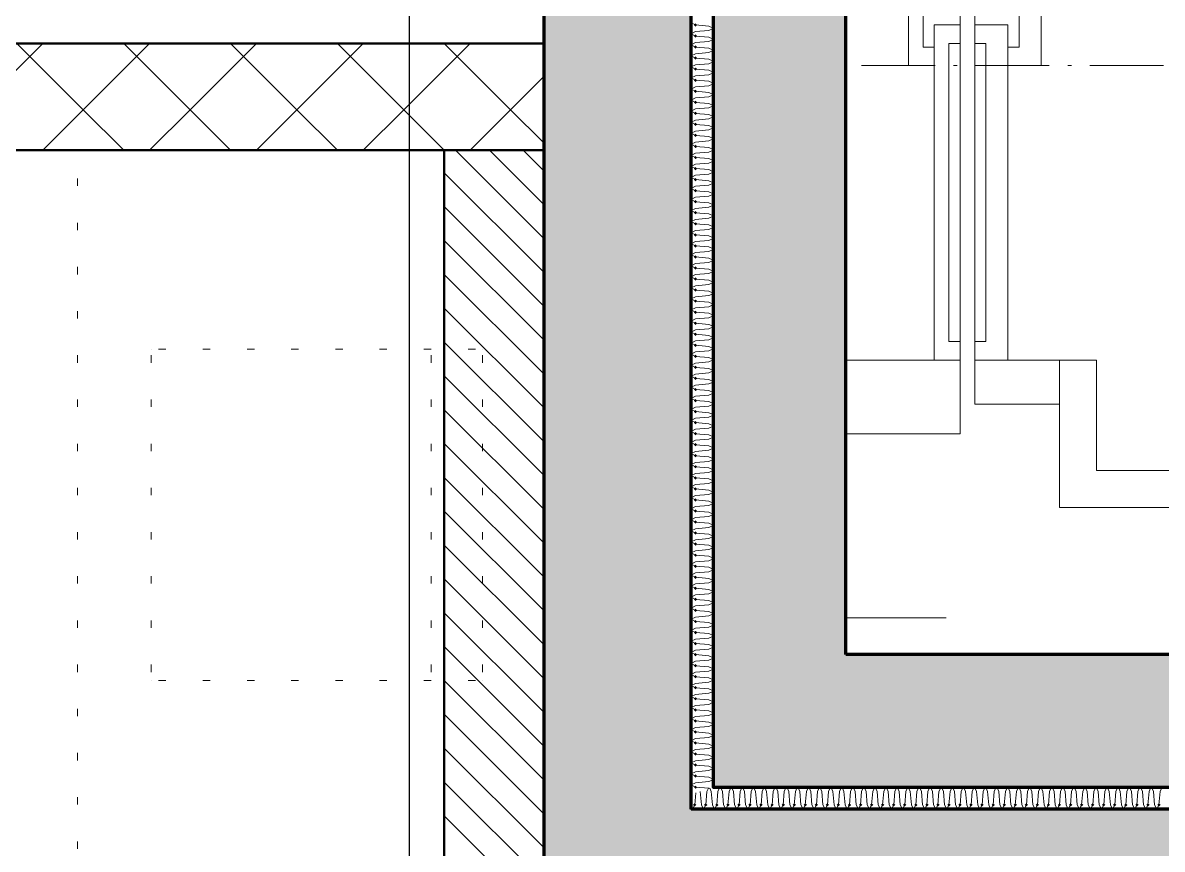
# Model space of a CAD drawing. Header units: millimetres. Extents: x 0 to 594, y 0 to 420.
# Drawn here: x 89.8 to 105.65, y 191.78 to 203.29 of the extents above; entities that cross this region are included whole.
import ezdxf

# ---------------------------------------------------------------- set-up
doc = ezdxf.new("R2010")
doc.units = ezdxf.units.MM
doc.header["$LTSCALE"] = 8
for name, color, linetype in [('PDF_Nabytek', 7, 'Continuous'), ('PDF_Pricky sadrokarton', 7, 'Continuous'), ('PDF_Pricky zdene', 7, 'Continuous'), ('PDF_Steny obvodove nosne', 7, 'Continuous'), ('PDF_Steny sendvic', 7, 'Continuous'), ('PDF_Steny vnitrni', 7, 'Continuous'), ('PDF_Vytah', 7, 'Continuous'), ('RED_2.5mm^2', 1, 'Continuous')]:
    doc.layers.add(name, color=color, linetype=linetype)

msp = doc.modelspace()

# ---------------------------------------------------------------- linework, layer by layer
at = {"layer": 'PDF_Nabytek', "lineweight": 13}
for points in [[(90.555, 201.118), (90.555, 201.015)], [(90.555, 200.503), (90.555, 200.4)], [(90.555, 199.888), (90.555, 199.785)], [(90.555, 199.273), (90.555, 199.17)], [(90.555, 198.658), (90.555, 198.555)], [(91.58, 198.745), (91.58, 198.745)], [(91.58, 198.745), (91.58, 198.745)], [(91.58, 198.658), (91.58, 198.555)], [(91.787, 198.745), (91.685, 198.745)], [(92.402, 198.745), (92.3, 198.745)], [(93.017, 198.745), (92.915, 198.745)], [(93.632, 198.745), (93.53, 198.745)], [(94.247, 198.745), (94.145, 198.745)], [(94.862, 198.745), (94.76, 198.745)], [(95.477, 198.745), (95.375, 198.745)], [(95.475, 198.745), (95.475, 198.745)], [(95.475, 198.658), (95.475, 198.555)], [(96.092, 198.745), (95.99, 198.745)], [(96.192, 198.745), (96.192, 198.745)], [(96.192, 198.745), (96.192, 198.745)], [(96.192, 198.658), (96.192, 198.555)], [(90.555, 198.043), (90.555, 197.94)], [(91.58, 198.043), (91.58, 197.94)], [(95.475, 198.043), (95.475, 197.94)], [(96.192, 198.043), (96.192, 197.94)], [(90.555, 197.428), (90.555, 197.325)], [(91.58, 197.428), (91.58, 197.325)], [(95.475, 197.428), (95.475, 197.325)], [(96.192, 197.428), (96.192, 197.325)], [(90.555, 196.813), (90.555, 196.71)], [(91.58, 196.813), (91.58, 196.71)], [(95.475, 196.813), (95.475, 196.71)], [(96.192, 196.813), (96.192, 196.71)], [(90.555, 196.198), (90.555, 196.095)], [(91.58, 196.198), (91.58, 196.095)], [(95.475, 196.198), (95.475, 196.095)], [(96.192, 196.198), (96.192, 196.095)], [(90.555, 195.583), (90.555, 195.48)], [(91.58, 195.583), (91.58, 195.48)], [(95.475, 195.583), (95.475, 195.48)], [(96.192, 195.583), (96.192, 195.48)], [(90.555, 194.968), (90.555, 194.865)], [(91.58, 194.968), (91.58, 194.865)], [(95.475, 194.968), (95.475, 194.865)], [(96.192, 194.968), (96.192, 194.865)], [(90.555, 194.353), (90.555, 194.25)], [(91.58, 194.353), (91.58, 194.25)], [(95.475, 194.353), (95.475, 194.25)], [(96.192, 194.353), (96.192, 194.25)], [(91.58, 194.133), (91.58, 194.133)], [(91.58, 194.133), (91.58, 194.133)], [(91.787, 194.133), (91.685, 194.133)], [(92.402, 194.133), (92.3, 194.133)], [(93.017, 194.133), (92.915, 194.133)], [(93.632, 194.133), (93.53, 194.133)], [(94.247, 194.133), (94.145, 194.133)], [(94.862, 194.133), (94.76, 194.133)], [(95.477, 194.133), (95.375, 194.133)], [(95.475, 194.133), (95.475, 194.133)], [(96.092, 194.133), (95.99, 194.133)], [(96.192, 194.133), (96.192, 194.133)], [(96.192, 194.133), (96.192, 194.133)], [(90.555, 193.738), (90.555, 193.635)], [(90.555, 193.123), (90.555, 193.02)], [(90.555, 192.508), (90.555, 192.405)], [(90.555, 191.893), (90.555, 191.79)]]:
    msp.add_lwpolyline(points, dxfattribs=at)
at = {"layer": 'PDF_Pricky sadrokarton', "lineweight": 50}
msp.add_lwpolyline([(97.196, 176.913), (97.196, 180.962), (97.042, 180.962), (97.042, 201.513), (95.659, 201.513), (95.659, 180.962), (95.659, 176.913)], close=True, dxfattribs=at)
at = {"layer": 'PDF_Pricky sadrokarton', "lineweight": 9}
for points in [[(97.042, 200.286), (95.815, 201.513)], [(97.042, 200.757), (96.286, 201.513)], [(97.042, 201.228), (96.757, 201.513)], [(97.042, 199.815), (95.659, 201.199)], [(97.042, 199.344), (95.659, 200.727)], [(97.042, 198.873), (95.659, 200.256)], [(97.042, 198.402), (95.659, 199.785)], [(97.042, 197.93), (95.659, 199.314)], [(97.042, 197.459), (95.659, 198.843)], [(97.042, 196.988), (95.659, 198.372)], [(97.042, 196.517), (95.659, 197.901)], [(97.042, 196.046), (95.659, 197.43)], [(97.042, 195.575), (95.659, 196.959)], [(97.042, 195.104), (95.659, 196.488)], [(97.042, 194.633), (95.659, 196.016)], [(97.042, 194.162), (95.659, 195.545)], [(97.042, 193.69), (95.659, 195.074)], [(97.042, 193.219), (95.659, 194.603)], [(97.042, 194.633), (97.042, 194.633)], [(97.042, 192.748), (95.659, 194.132)], [(97.042, 192.277), (95.659, 193.661)], [(97.042, 191.806), (95.659, 193.19)], [(97.042, 191.335), (95.659, 192.719)], [(97.042, 190.864), (95.659, 192.248)]]:
    msp.add_lwpolyline(points, dxfattribs=at)
at = {"layer": 'PDF_Pricky zdene', "lineweight": 50}
msp.add_lwpolyline([(79.208, 201.513), (97.042, 201.513), (97.042, 202.999), (96.991, 202.999), (79.208, 202.999)], dxfattribs=at)
at = {"layer": 'PDF_Pricky zdene', "lineweight": 9}
for points in [[(90.073, 202.999), (89.15, 202.077), (88.586, 201.513)], [(91.2, 201.513), (90.636, 202.077), (89.714, 202.999)], [(91.559, 202.999), (90.636, 202.077), (90.073, 201.513)], [(92.686, 201.513), (92.123, 202.077), (91.2, 202.999)], [(93.045, 202.999), (92.123, 202.077), (91.559, 201.513)], [(94.173, 201.513), (93.609, 202.077), (92.686, 202.999)], [(94.531, 202.999), (93.609, 202.077), (93.045, 201.513)], [(95.659, 201.513), (95.095, 202.077), (94.173, 202.999)], [(96.018, 202.999), (95.095, 202.077), (94.531, 201.513)], [(97.042, 201.616), (96.581, 202.077), (95.659, 202.999)], [(97.042, 202.538), (96.581, 202.077), (96.018, 201.513)]]:
    msp.add_lwpolyline(points, dxfattribs=at)
at = {"layer": 'PDF_Steny obvodove nosne', "lineweight": 70}
for points in [[(97.042, 213.557), (97.042, 202.999), (97.042, 201.513), (97.042, 192.34)], [(99.092, 192.34), (99.092, 192.545), (99.092, 213.352), (99.092, 213.557)], [(97.042, 192.34), (97.042, 190.29), (98.836, 190.29), (105.601, 190.29), (108.061, 190.29), (121.642, 190.29), (121.642, 183.576), (121.642, 180.962), (121.642, 152.109), (121.642, 149.7), (123.692, 149.7)], [(123.692, 151.955), (123.692, 192.34), (121.642, 192.34), (99.092, 192.34)]]:
    msp.add_lwpolyline(points, dxfattribs=at)
at = {"layer": 'PDF_Steny obvodove nosne', "color": 9, "lineweight": 9, "true_color": 0xc0c0c0, "transparency": 33554559}
for points in [[(97.042, 213.557), (97.042, 192.34), (99.092, 213.557), (99.092, 192.34)], [(97.042, 190.29), (121.642, 190.29), (97.042, 192.34), (121.642, 192.34)]]:
    msp.add_solid(points, dxfattribs=at)
at = {"layer": 'PDF_Steny sendvic', "lineweight": 35}
for points in [[(99.092, 192.545), (99.092, 192.34), (121.642, 192.34), (123.692, 192.34), (123.744, 192.34), (123.744, 192.647), (123.692, 192.647), (101.245, 192.647), (99.4, 192.647), (99.4, 213.249), (101.245, 213.249), (123.692, 213.249), (123.744, 213.249), (123.744, 213.557), (123.692, 213.557), (99.092, 213.557), (99.092, 213.352)], [(99.092, 213.352), (99.092, 192.545)]]:
    msp.add_lwpolyline(points, dxfattribs=at)
at = {"layer": 'PDF_Steny sendvic', "lineweight": 9}
for points in [[(99.092, 203.286), (99.154, 203.256)], [(99.338, 203.24), (99.154, 203.256)], [(99.338, 203.24), (99.338, 203.24)], [(99.4, 203.213), (99.338, 203.24)], [(99.338, 203.179), (99.4, 203.206)], [(99.154, 203.163), (99.092, 203.133)], [(99.092, 203.133), (99.154, 203.102)], [(99.154, 203.163), (99.338, 203.179)], [(99.338, 203.087), (99.154, 203.102)], [(99.338, 203.087), (99.338, 203.087)], [(99.4, 203.059), (99.338, 203.087)], [(99.338, 203.025), (99.4, 203.053)], [(99.338, 203.025), (99.154, 203.01), (99.092, 202.979)], [(99.092, 202.979), (99.154, 202.948)], [(99.338, 202.933), (99.154, 202.948)], [(99.338, 202.933), (99.338, 202.933)], [(99.4, 202.905), (99.338, 202.933)], [(99.338, 202.871), (99.4, 202.899)], [(99.338, 202.871), (99.154, 202.856), (99.092, 202.825)], [(99.092, 202.825), (99.154, 202.794)], [(99.338, 202.779), (99.154, 202.794)], [(99.338, 202.779), (99.338, 202.779)], [(99.4, 202.752), (99.338, 202.779)], [(99.338, 202.717), (99.4, 202.745)], [(99.338, 202.717), (99.154, 202.702), (99.092, 202.671)], [(99.092, 202.671), (99.154, 202.641)], [(99.338, 202.626), (99.154, 202.641)], [(99.338, 202.626), (99.338, 202.626)], [(99.4, 202.598), (99.338, 202.626)], [(99.338, 202.564), (99.4, 202.591)], [(99.338, 202.564), (99.154, 202.548), (99.092, 202.518)], [(99.092, 202.518), (99.154, 202.487)], [(99.338, 202.472), (99.154, 202.487)], [(99.154, 202.395), (99.338, 202.41)], [(99.338, 202.472), (99.338, 202.472)], [(99.4, 202.444), (99.338, 202.472)], [(99.338, 202.41), (99.4, 202.438)], [(99.154, 202.395), (99.092, 202.364)], [(99.092, 202.364), (99.154, 202.333)], [(99.338, 202.256), (99.154, 202.241), (99.092, 202.21)], [(99.338, 202.318), (99.154, 202.333)], [(99.338, 202.318), (99.338, 202.318)], [(99.4, 202.29), (99.338, 202.318)], [(99.338, 202.256), (99.4, 202.284)], [(99.092, 202.21), (99.154, 202.179)], [(99.338, 202.102), (99.154, 202.087), (99.092, 202.056)], [(99.338, 202.164), (99.154, 202.179)], [(99.338, 202.164), (99.338, 202.164)], [(99.4, 202.137), (99.338, 202.164)], [(99.338, 202.102), (99.4, 202.13)], [(99.092, 202.056), (99.154, 202.026)], [(99.338, 201.949), (99.154, 201.933), (99.092, 201.903)], [(99.338, 202.011), (99.154, 202.026)], [(99.338, 202.011), (99.338, 202.011)], [(99.4, 201.983), (99.338, 202.011)], [(99.338, 201.949), (99.4, 201.976)], [(99.092, 201.903), (99.154, 201.872)], [(99.338, 201.795), (99.154, 201.78), (99.092, 201.749)], [(99.338, 201.857), (99.154, 201.872)], [(99.338, 201.857), (99.338, 201.857)], [(99.4, 201.829), (99.338, 201.857)], [(99.338, 201.795), (99.4, 201.823)], [(99.092, 201.749), (99.154, 201.718)], [(99.338, 201.641), (99.154, 201.626), (99.092, 201.595)], [(99.338, 201.703), (99.154, 201.718)], [(99.338, 201.703), (99.338, 201.703)], [(99.4, 201.675), (99.338, 201.703)], [(99.338, 201.641), (99.4, 201.669)], [(99.092, 201.595), (99.154, 201.564)], [(99.338, 201.487), (99.154, 201.472), (99.092, 201.441)], [(99.338, 201.549), (99.154, 201.564)], [(99.338, 201.549), (99.338, 201.549)], [(99.4, 201.522), (99.338, 201.549)], [(99.338, 201.487), (99.4, 201.515)], [(99.092, 201.441), (99.154, 201.411)], [(99.338, 201.334), (99.154, 201.318), (99.092, 201.288)], [(99.338, 201.396), (99.154, 201.411)], [(99.338, 201.396), (99.338, 201.396)], [(99.4, 201.368), (99.338, 201.396)], [(99.338, 201.334), (99.4, 201.361)], [(99.092, 201.288), (99.154, 201.257)], [(99.338, 201.18), (99.154, 201.165), (99.092, 201.134)], [(99.338, 201.242), (99.154, 201.257)], [(99.338, 201.242), (99.338, 201.242)], [(99.4, 201.214), (99.338, 201.242)], [(99.338, 201.18), (99.4, 201.208)], [(99.092, 201.134), (99.154, 201.103)], [(99.338, 201.026), (99.154, 201.011), (99.092, 200.98)], [(99.092, 200.98), (99.154, 200.949)], [(99.338, 201.088), (99.154, 201.103)], [(99.338, 201.088), (99.338, 201.088)], [(99.4, 201.06), (99.338, 201.088)], [(99.338, 201.026), (99.4, 201.054)], [(99.338, 200.872), (99.154, 200.857), (99.092, 200.826)], [(99.092, 200.826), (99.154, 200.796)], [(99.338, 200.934), (99.154, 200.949)], [(99.338, 200.934), (99.338, 200.934)], [(99.4, 200.907), (99.338, 200.934)], [(99.338, 200.872), (99.4, 200.9)], [(99.338, 200.719), (99.154, 200.703), (99.092, 200.673)], [(99.092, 200.673), (99.154, 200.642)], [(99.338, 200.781), (99.154, 200.796)], [(99.338, 200.781), (99.338, 200.781)], [(99.4, 200.753), (99.338, 200.781)], [(99.338, 200.719), (99.4, 200.746)], [(99.338, 200.565), (99.154, 200.55), (99.092, 200.519)], [(99.092, 200.519), (99.154, 200.488)], [(99.338, 200.627), (99.154, 200.642)], [(99.338, 200.627), (99.338, 200.627)], [(99.4, 200.599), (99.338, 200.627)], [(99.338, 200.565), (99.4, 200.593)], [(99.338, 200.411), (99.154, 200.396), (99.092, 200.365)], [(99.092, 200.365), (99.154, 200.334)], [(99.338, 200.473), (99.154, 200.488)], [(99.338, 200.473), (99.338, 200.473)], [(99.4, 200.445), (99.338, 200.473)], [(99.338, 200.411), (99.4, 200.439)], [(99.154, 200.242), (99.092, 200.211)], [(99.092, 200.211), (99.154, 200.181)], [(99.338, 200.319), (99.154, 200.334)], [(99.154, 200.242), (99.338, 200.257)], [(99.338, 200.319), (99.338, 200.319)], [(99.4, 200.292), (99.338, 200.319)], [(99.338, 200.257), (99.4, 200.285)], [(99.154, 200.089), (99.092, 200.058)], [(99.092, 200.058), (99.154, 200.027)], [(99.338, 200.166), (99.154, 200.181)], [(99.154, 200.089), (99.338, 200.104)], [(99.338, 200.166), (99.338, 200.166)], [(99.4, 200.138), (99.338, 200.166)], [(99.338, 200.104), (99.4, 200.131)], [(99.154, 199.935), (99.092, 199.904)], [(99.092, 199.904), (99.154, 199.873)], [(99.338, 200.012), (99.154, 200.027)], [(99.154, 199.935), (99.338, 199.95)], [(99.338, 199.858), (99.154, 199.873)], [(99.338, 200.012), (99.338, 200.012)], [(99.4, 199.984), (99.338, 200.012)], [(99.338, 199.95), (99.4, 199.978)], [(99.154, 199.781), (99.092, 199.75)], [(99.092, 199.75), (99.154, 199.72)], [(99.154, 199.781), (99.338, 199.796)], [(99.338, 199.704), (99.154, 199.72)], [(99.338, 199.858), (99.338, 199.858)], [(99.4, 199.83), (99.338, 199.858)], [(99.338, 199.796), (99.4, 199.824)], [(99.154, 199.627), (99.092, 199.597)], [(99.092, 199.597), (99.154, 199.566)], [(99.154, 199.627), (99.338, 199.642), (99.4, 199.67)], [(99.338, 199.551), (99.154, 199.566)], [(99.338, 199.704), (99.338, 199.704)], [(99.4, 199.677), (99.338, 199.704)], [(99.154, 199.474), (99.092, 199.443)], [(99.092, 199.443), (99.154, 199.412)], [(99.154, 199.474), (99.338, 199.489)], [(99.338, 199.397), (99.154, 199.412)], [(99.338, 199.551), (99.338, 199.551)], [(99.4, 199.523), (99.338, 199.551)], [(99.338, 199.489), (99.4, 199.516)], [(99.338, 199.397), (99.338, 199.397)], [(99.4, 199.369), (99.338, 199.397)], [(99.154, 199.32), (99.092, 199.289)], [(99.092, 199.289), (99.154, 199.258)], [(99.154, 199.32), (99.338, 199.335)], [(99.338, 199.243), (99.154, 199.258)], [(99.338, 199.335), (99.4, 199.363)], [(99.338, 199.243), (99.338, 199.243)], [(99.4, 199.215), (99.338, 199.243)], [(99.154, 199.166), (99.092, 199.135)], [(99.092, 199.135), (99.154, 199.105)], [(99.154, 199.166), (99.338, 199.181)], [(99.338, 199.089), (99.154, 199.105)], [(99.338, 199.181), (99.4, 199.209)], [(99.338, 199.089), (99.338, 199.089)], [(99.4, 199.062), (99.338, 199.089)], [(99.154, 199.012), (99.092, 198.982)], [(99.092, 198.982), (99.154, 198.951)], [(99.154, 199.012), (99.338, 199.027)], [(99.338, 198.936), (99.154, 198.951)], [(99.338, 199.027), (99.4, 199.055)], [(99.338, 198.936), (99.338, 198.936)], [(99.4, 198.908), (99.338, 198.936)], [(99.154, 198.859), (99.092, 198.828)], [(99.092, 198.828), (99.154, 198.797)], [(99.154, 198.859), (99.338, 198.874)], [(99.338, 198.782), (99.154, 198.797)], [(99.338, 198.874), (99.4, 198.901)], [(99.338, 198.782), (99.338, 198.782)], [(99.4, 198.754), (99.338, 198.782)], [(99.154, 198.705), (99.092, 198.674)], [(99.092, 198.674), (99.154, 198.643)], [(99.154, 198.705), (99.338, 198.72)], [(99.338, 198.628), (99.154, 198.643)], [(99.338, 198.72), (99.4, 198.748)], [(99.338, 198.628), (99.338, 198.628)], [(99.4, 198.6), (99.338, 198.628)], [(99.154, 198.551), (99.092, 198.52)], [(99.092, 198.52), (99.154, 198.49)], [(99.154, 198.551), (99.338, 198.566)], [(99.338, 198.474), (99.154, 198.49)], [(99.338, 198.566), (99.4, 198.594)], [(99.338, 198.474), (99.338, 198.474)], [(99.4, 198.447), (99.338, 198.474)], [(99.154, 198.397), (99.092, 198.367)], [(99.092, 198.367), (99.154, 198.336)], [(99.154, 198.397), (99.338, 198.412)], [(99.338, 198.321), (99.154, 198.336)], [(99.338, 198.412), (99.4, 198.44)], [(99.338, 198.321), (99.338, 198.321)], [(99.4, 198.293), (99.338, 198.321)], [(99.338, 198.259), (99.4, 198.286)], [(99.154, 198.244), (99.092, 198.213)], [(99.092, 198.213), (99.154, 198.182)], [(99.154, 198.244), (99.338, 198.259)], [(99.338, 198.167), (99.154, 198.182)], [(99.338, 198.167), (99.338, 198.167)], [(99.4, 198.139), (99.338, 198.167)], [(99.338, 198.105), (99.4, 198.133)], [(99.154, 198.09), (99.092, 198.059)], [(99.092, 198.059), (99.154, 198.028)], [(99.154, 198.09), (99.338, 198.105)], [(99.338, 198.013), (99.154, 198.028)], [(99.154, 197.936), (99.338, 197.951), (99.4, 197.979)], [(99.338, 198.013), (99.338, 198.013)], [(99.4, 197.985), (99.338, 198.013)], [(99.154, 197.936), (99.092, 197.905)], [(99.092, 197.905), (99.154, 197.875)], [(99.338, 197.859), (99.154, 197.875)], [(99.338, 197.859), (99.338, 197.859)], [(99.4, 197.832), (99.338, 197.859)], [(99.338, 197.797), (99.4, 197.825)], [(99.154, 197.782), (99.092, 197.752)], [(99.092, 197.752), (99.154, 197.721)], [(99.154, 197.782), (99.338, 197.797)], [(99.338, 197.706), (99.154, 197.721)], [(99.338, 197.706), (99.338, 197.706)], [(99.4, 197.678), (99.338, 197.706)], [(99.338, 197.644), (99.4, 197.671)], [(99.154, 197.629), (99.092, 197.598)], [(99.092, 197.598), (99.154, 197.567)], [(99.154, 197.629), (99.338, 197.644)], [(99.338, 197.552), (99.154, 197.567)], [(99.338, 197.552), (99.338, 197.552)], [(99.4, 197.524), (99.338, 197.552)], [(99.338, 197.49), (99.4, 197.518)], [(99.154, 197.475), (99.092, 197.444)], [(99.092, 197.444), (99.154, 197.413)], [(99.154, 197.475), (99.338, 197.49)], [(99.338, 197.398), (99.154, 197.413)], [(99.154, 197.321), (99.338, 197.336), (99.4, 197.364)], [(99.338, 197.398), (99.338, 197.398)], [(99.4, 197.37), (99.338, 197.398)], [(99.154, 197.321), (99.092, 197.29)], [(99.092, 197.29), (99.154, 197.26)], [(99.338, 197.244), (99.154, 197.26)], [(99.154, 197.167), (99.338, 197.182)], [(99.338, 197.244), (99.338, 197.244)], [(99.4, 197.217), (99.338, 197.244)], [(99.338, 197.182), (99.4, 197.21)], [(99.154, 197.167), (99.092, 197.137)], [(99.092, 197.137), (99.154, 197.106)], [(99.338, 197.091), (99.154, 197.106)], [(99.154, 197.014), (99.338, 197.029)], [(99.338, 197.091), (99.338, 197.091)], [(99.4, 197.063), (99.338, 197.091)], [(99.338, 197.029), (99.4, 197.056)], [(99.154, 197.014), (99.092, 196.983)], [(99.092, 196.983), (99.154, 196.952)], [(99.154, 196.86), (99.092, 196.829)], [(99.338, 196.937), (99.154, 196.952)], [(99.154, 196.86), (99.338, 196.875)], [(99.338, 196.937), (99.338, 196.937)], [(99.4, 196.909), (99.338, 196.937)], [(99.338, 196.875), (99.4, 196.903)], [(99.092, 196.829), (99.154, 196.798)], [(99.154, 196.706), (99.092, 196.675)], [(99.338, 196.783), (99.154, 196.798)], [(99.154, 196.706), (99.338, 196.721)], [(99.338, 196.783), (99.338, 196.783)], [(99.4, 196.755), (99.338, 196.783)], [(99.338, 196.721), (99.4, 196.749)], [(99.092, 196.675), (99.154, 196.645)], [(99.154, 196.552), (99.092, 196.522)], [(99.338, 196.629), (99.154, 196.645)], [(99.154, 196.552), (99.338, 196.567)], [(99.338, 196.629), (99.338, 196.629)], [(99.4, 196.602), (99.338, 196.629)], [(99.338, 196.567), (99.4, 196.595)], [(99.092, 196.522), (99.154, 196.491)], [(99.154, 196.399), (99.092, 196.368)], [(99.338, 196.476), (99.154, 196.491)], [(99.154, 196.399), (99.338, 196.414)], [(99.338, 196.476), (99.338, 196.476)], [(99.338, 196.476), (99.338, 196.476)], [(99.4, 196.448), (99.338, 196.476)], [(99.338, 196.414), (99.4, 196.441)], [(99.092, 196.368), (99.154, 196.337)], [(99.154, 196.245), (99.092, 196.214)], [(99.338, 196.322), (99.154, 196.337)], [(99.154, 196.245), (99.338, 196.26)], [(99.338, 196.322), (99.338, 196.322)], [(99.4, 196.294), (99.338, 196.322)], [(99.338, 196.26), (99.4, 196.288)], [(99.092, 196.214), (99.154, 196.183)], [(99.154, 196.091), (99.092, 196.06)], [(99.338, 196.168), (99.154, 196.183)], [(99.154, 196.091), (99.338, 196.106)], [(99.338, 196.168), (99.338, 196.168)], [(99.4, 196.14), (99.338, 196.168)], [(99.338, 196.106), (99.4, 196.134)], [(99.092, 196.06), (99.154, 196.03)], [(99.154, 195.937), (99.092, 195.907)], [(99.338, 196.014), (99.154, 196.03)], [(99.154, 195.937), (99.338, 195.953)], [(99.338, 196.014), (99.338, 196.014)], [(99.4, 195.987), (99.338, 196.014)], [(99.338, 195.953), (99.4, 195.98)], [(99.092, 195.907), (99.154, 195.876)], [(99.154, 195.784), (99.092, 195.753)], [(99.092, 195.753), (99.154, 195.722)], [(99.338, 195.861), (99.154, 195.876)], [(99.154, 195.784), (99.338, 195.799)], [(99.338, 195.861), (99.338, 195.861)], [(99.4, 195.833), (99.338, 195.861)], [(99.338, 195.799), (99.4, 195.826)], [(99.154, 195.63), (99.092, 195.599)], [(99.092, 195.599), (99.154, 195.568)], [(99.338, 195.707), (99.154, 195.722)], [(99.154, 195.63), (99.338, 195.645)], [(99.338, 195.707), (99.338, 195.707)], [(99.4, 195.679), (99.338, 195.707)], [(99.338, 195.645), (99.4, 195.673)], [(99.154, 195.476), (99.092, 195.445)], [(99.092, 195.445), (99.154, 195.415)], [(99.338, 195.553), (99.154, 195.568)], [(99.154, 195.476), (99.338, 195.491)], [(99.338, 195.553), (99.338, 195.553)], [(99.4, 195.525), (99.338, 195.553)], [(99.338, 195.491), (99.4, 195.519)], [(99.154, 195.322), (99.092, 195.292)], [(99.092, 195.292), (99.154, 195.261)], [(99.338, 195.399), (99.154, 195.415)], [(99.154, 195.322), (99.338, 195.338)], [(99.338, 195.399), (99.338, 195.399)], [(99.4, 195.372), (99.338, 195.399)], [(99.338, 195.338), (99.4, 195.365)], [(99.154, 195.169), (99.092, 195.138)], [(99.338, 195.092), (99.154, 195.107), (99.092, 195.138)], [(99.338, 195.246), (99.154, 195.261)], [(99.154, 195.169), (99.338, 195.184)], [(99.338, 195.246), (99.338, 195.246)], [(99.4, 195.218), (99.338, 195.246)], [(99.338, 195.184), (99.4, 195.211)], [(99.154, 195.015), (99.092, 194.984)], [(99.092, 194.984), (99.154, 194.953)], [(99.154, 195.015), (99.338, 195.03)], [(99.338, 195.092), (99.338, 195.092)], [(99.4, 195.064), (99.338, 195.092)], [(99.338, 195.03), (99.4, 195.058)], [(99.154, 194.861), (99.092, 194.83)], [(99.092, 194.83), (99.154, 194.8)], [(99.338, 194.938), (99.154, 194.953)], [(99.154, 194.861), (99.338, 194.876)], [(99.338, 194.784), (99.154, 194.8)], [(99.338, 194.938), (99.338, 194.938)], [(99.4, 194.91), (99.338, 194.938)], [(99.338, 194.876), (99.4, 194.904)], [(99.154, 194.707), (99.092, 194.677)], [(99.092, 194.677), (99.154, 194.646)], [(99.154, 194.707), (99.338, 194.723)], [(99.338, 194.631), (99.154, 194.646)], [(99.338, 194.784), (99.338, 194.784)], [(99.4, 194.757), (99.338, 194.784)], [(99.338, 194.723), (99.4, 194.75)], [(99.154, 194.554), (99.092, 194.523)], [(99.338, 194.477), (99.154, 194.492), (99.092, 194.523)], [(99.154, 194.554), (99.338, 194.569)], [(99.338, 194.631), (99.338, 194.631)], [(99.4, 194.603), (99.338, 194.631)], [(99.338, 194.569), (99.4, 194.596)], [(99.154, 194.4), (99.092, 194.369)], [(99.092, 194.369), (99.154, 194.338)], [(99.154, 194.4), (99.338, 194.415)], [(99.338, 194.323), (99.154, 194.338)], [(99.338, 194.477), (99.338, 194.477)], [(99.4, 194.449), (99.338, 194.477)], [(99.338, 194.415), (99.4, 194.443)], [(99.338, 194.323), (99.338, 194.323)], [(99.4, 194.295), (99.338, 194.323)], [(99.154, 194.246), (99.092, 194.215)], [(99.092, 194.215), (99.154, 194.185)], [(99.154, 194.246), (99.338, 194.261)], [(99.338, 194.169), (99.154, 194.185)], [(99.338, 194.261), (99.4, 194.289)], [(99.338, 194.169), (99.338, 194.169)], [(99.4, 194.142), (99.338, 194.169)], [(99.154, 194.092), (99.092, 194.062)], [(99.092, 194.062), (99.154, 194.031)], [(99.154, 194.092), (99.338, 194.108)], [(99.338, 194.016), (99.154, 194.031)], [(99.338, 194.108), (99.4, 194.135)], [(99.338, 194.016), (99.338, 194.016)], [(99.4, 193.988), (99.338, 194.016)], [(99.154, 193.939), (99.092, 193.908)], [(99.092, 193.908), (99.154, 193.877)], [(99.154, 193.939), (99.338, 193.954)], [(99.338, 193.862), (99.154, 193.877)], [(99.338, 193.954), (99.4, 193.981)], [(99.338, 193.862), (99.338, 193.862)], [(99.4, 193.834), (99.338, 193.862)], [(99.154, 193.785), (99.092, 193.754)], [(99.092, 193.754), (99.154, 193.723)], [(99.154, 193.785), (99.338, 193.8)], [(99.338, 193.708), (99.154, 193.723)], [(99.338, 193.8), (99.4, 193.828)], [(99.338, 193.708), (99.338, 193.708)], [(99.4, 193.68), (99.338, 193.708)], [(99.154, 193.631), (99.092, 193.6)], [(99.092, 193.6), (99.154, 193.57)], [(99.154, 193.631), (99.338, 193.646)], [(99.338, 193.554), (99.154, 193.57)], [(99.338, 193.646), (99.4, 193.674)], [(99.338, 193.554), (99.338, 193.554)], [(99.4, 193.527), (99.338, 193.554)], [(99.154, 193.477), (99.092, 193.447)], [(99.092, 193.447), (99.154, 193.416)], [(99.154, 193.477), (99.338, 193.493)], [(99.338, 193.401), (99.154, 193.416)], [(99.338, 193.493), (99.4, 193.52)], [(99.338, 193.401), (99.338, 193.401)], [(99.4, 193.373), (99.338, 193.401)], [(99.154, 193.324), (99.092, 193.293)], [(99.092, 193.293), (99.154, 193.262)], [(99.154, 193.324), (99.338, 193.339)], [(99.338, 193.247), (99.154, 193.262)], [(99.338, 193.339), (99.4, 193.366)], [(99.338, 193.247), (99.338, 193.247)], [(99.4, 193.219), (99.338, 193.247)], [(99.154, 193.17), (99.092, 193.139)], [(99.092, 193.139), (99.154, 193.108)], [(99.154, 193.17), (99.338, 193.185)], [(99.338, 193.093), (99.154, 193.108)], [(99.338, 193.185), (99.4, 193.213)], [(99.338, 193.093), (99.338, 193.093)], [(99.4, 193.065), (99.338, 193.093)], [(99.338, 193.031), (99.4, 193.059)], [(99.154, 193.016), (99.092, 192.985)], [(99.092, 192.985), (99.154, 192.955)], [(99.154, 193.016), (99.338, 193.031)], [(99.338, 192.939), (99.154, 192.955)], [(99.338, 192.939), (99.338, 192.939)], [(99.4, 192.912), (99.338, 192.939)], [(99.338, 192.878), (99.4, 192.905)], [(99.154, 192.862), (99.092, 192.832)], [(99.092, 192.832), (99.154, 192.801)], [(99.154, 192.862), (99.338, 192.878)], [(99.338, 192.786), (99.154, 192.801)], [(99.338, 192.786), (99.338, 192.786)], [(99.4, 192.758), (99.338, 192.786)], [(99.338, 192.724), (99.4, 192.751)], [(99.154, 192.709), (99.092, 192.678)], [(99.092, 192.678), (99.154, 192.647)], [(99.154, 192.709), (99.338, 192.724)], [(99.338, 192.632), (99.154, 192.647)], [(99.221, 192.586), (99.22, 192.587)], [(99.236, 192.401), (99.221, 192.586)], [(99.313, 192.586), (99.297, 192.401)], [(99.33, 192.624), (99.313, 192.586)], [(99.313, 192.586), (99.313, 192.586)], [(99.338, 192.632), (99.338, 192.632)], [(99.345, 192.629), (99.338, 192.632)], [(99.374, 192.586), (99.354, 192.632)], [(99.39, 192.401), (99.374, 192.586)], [(99.466, 192.586), (99.451, 192.401)], [(99.494, 192.647), (99.466, 192.586)], [(99.466, 192.586), (99.466, 192.586)], [(99.528, 192.586), (99.501, 192.647)], [(99.543, 192.401), (99.528, 192.586)], [(99.62, 192.586), (99.605, 192.401)], [(99.648, 192.647), (99.62, 192.586)], [(99.62, 192.586), (99.62, 192.586)], [(99.682, 192.586), (99.654, 192.647)], [(99.697, 192.401), (99.682, 192.586)], [(99.774, 192.586), (99.759, 192.401)], [(99.802, 192.647), (99.774, 192.586)], [(99.774, 192.586), (99.774, 192.586)], [(99.836, 192.586), (99.808, 192.647)], [(99.851, 192.401), (99.836, 192.586)], [(99.928, 192.586), (99.912, 192.401)], [(99.955, 192.647), (99.928, 192.586)], [(99.928, 192.586), (99.928, 192.586)], [(99.989, 192.586), (99.962, 192.647)], [(100.005, 192.401), (99.989, 192.586)], [(100.081, 192.586), (100.066, 192.401)], [(100.109, 192.647), (100.081, 192.586)], [(100.081, 192.586), (100.081, 192.586)], [(100.143, 192.586), (100.116, 192.647)], [(100.158, 192.401), (100.143, 192.586)], [(100.235, 192.586), (100.22, 192.401)], [(100.263, 192.647), (100.235, 192.586)], [(100.235, 192.586), (100.235, 192.586)], [(100.297, 192.586), (100.269, 192.647)], [(100.312, 192.401), (100.297, 192.586)], [(100.389, 192.586), (100.374, 192.401)], [(100.417, 192.647), (100.389, 192.586)], [(100.389, 192.586), (100.389, 192.586)], [(100.451, 192.586), (100.423, 192.647)], [(100.466, 192.401), (100.451, 192.586)], [(100.543, 192.586), (100.527, 192.401)], [(100.57, 192.647), (100.543, 192.586)], [(100.543, 192.586), (100.543, 192.586)], [(100.604, 192.586), (100.577, 192.647)], [(100.62, 192.401), (100.604, 192.586)], [(100.696, 192.586), (100.681, 192.401)], [(100.724, 192.647), (100.696, 192.586)], [(100.696, 192.586), (100.696, 192.586)], [(100.758, 192.586), (100.731, 192.647)], [(100.773, 192.401), (100.758, 192.586)], [(100.85, 192.586), (100.835, 192.401)], [(100.878, 192.647), (100.85, 192.586)], [(100.85, 192.586), (100.85, 192.586)], [(100.912, 192.586), (100.884, 192.647)], [(100.927, 192.401), (100.912, 192.586)], [(101.004, 192.586), (100.989, 192.401)], [(101.032, 192.647), (101.004, 192.586)], [(101.004, 192.586), (101.004, 192.586)], [(101.066, 192.586), (101.038, 192.647)], [(101.081, 192.401), (101.066, 192.586)], [(101.158, 192.586), (101.142, 192.401)], [(101.185, 192.647), (101.158, 192.586)], [(101.158, 192.586), (101.158, 192.586)], [(101.219, 192.586), (101.192, 192.647)], [(101.235, 192.401), (101.219, 192.586)], [(101.311, 192.586), (101.296, 192.401)], [(101.339, 192.647), (101.311, 192.586)], [(101.311, 192.586), (101.311, 192.586)], [(101.373, 192.586), (101.346, 192.647)], [(101.388, 192.401), (101.373, 192.586)], [(101.465, 192.586), (101.45, 192.401)], [(101.493, 192.647), (101.465, 192.586)], [(101.465, 192.586), (101.465, 192.586)], [(101.527, 192.586), (101.499, 192.647)], [(101.542, 192.401), (101.527, 192.586)], [(101.619, 192.586), (101.604, 192.401)], [(101.647, 192.647), (101.619, 192.586)], [(101.619, 192.586), (101.619, 192.586)], [(101.681, 192.586), (101.653, 192.647)], [(101.696, 192.401), (101.681, 192.586)], [(101.773, 192.586), (101.757, 192.401)], [(101.8, 192.647), (101.773, 192.586)], [(101.773, 192.586), (101.773, 192.586)], [(101.834, 192.586), (101.807, 192.647)], [(101.85, 192.401), (101.834, 192.586)], [(101.926, 192.586), (101.911, 192.401)], [(101.954, 192.647), (101.926, 192.586)], [(101.926, 192.586), (101.926, 192.586)], [(101.988, 192.586), (101.961, 192.647)], [(102.003, 192.401), (101.988, 192.586)], [(102.08, 192.586), (102.065, 192.401)], [(102.108, 192.647), (102.08, 192.586)], [(102.08, 192.586), (102.08, 192.586)], [(102.142, 192.586), (102.114, 192.647)], [(102.157, 192.401), (102.142, 192.586)], [(102.234, 192.586), (102.219, 192.401)], [(102.262, 192.647), (102.234, 192.586)], [(102.234, 192.586), (102.234, 192.586)], [(102.296, 192.586), (102.268, 192.647)], [(102.311, 192.401), (102.296, 192.586)], [(102.388, 192.586), (102.372, 192.401)], [(102.415, 192.647), (102.388, 192.586)], [(102.388, 192.586), (102.388, 192.586)], [(102.449, 192.586), (102.422, 192.647)], [(102.465, 192.401), (102.449, 192.586)], [(102.541, 192.586), (102.526, 192.401)], [(102.569, 192.647), (102.541, 192.586)], [(102.541, 192.586), (102.541, 192.586)], [(102.603, 192.586), (102.576, 192.647)], [(102.618, 192.401), (102.603, 192.586)], [(102.695, 192.586), (102.68, 192.401)], [(102.723, 192.647), (102.695, 192.586)], [(102.695, 192.586), (102.695, 192.586)], [(102.757, 192.586), (102.729, 192.647)], [(102.772, 192.401), (102.757, 192.586)], [(102.849, 192.586), (102.834, 192.401)], [(102.877, 192.647), (102.849, 192.586)], [(102.849, 192.586), (102.849, 192.586)], [(102.911, 192.586), (102.883, 192.647)], [(102.926, 192.401), (102.911, 192.586)], [(103.003, 192.586), (102.987, 192.401)], [(103.03, 192.647), (103.003, 192.586)], [(103.003, 192.586), (103.003, 192.586)], [(103.064, 192.586), (103.037, 192.647)], [(103.08, 192.401), (103.064, 192.586)], [(103.156, 192.586), (103.141, 192.401)], [(103.184, 192.647), (103.156, 192.586)], [(103.156, 192.586), (103.156, 192.586)], [(103.218, 192.586), (103.191, 192.647)], [(103.233, 192.401), (103.218, 192.586)], [(103.31, 192.586), (103.295, 192.401)], [(103.338, 192.647), (103.31, 192.586)], [(103.31, 192.586), (103.31, 192.586)], [(103.372, 192.586), (103.344, 192.647)], [(103.387, 192.401), (103.372, 192.586)], [(103.464, 192.586), (103.449, 192.401)], [(103.492, 192.647), (103.464, 192.586)], [(103.464, 192.586), (103.464, 192.586)], [(103.526, 192.586), (103.498, 192.647)], [(103.541, 192.401), (103.526, 192.586)], [(103.618, 192.586), (103.602, 192.401)], [(103.645, 192.647), (103.618, 192.586)], [(103.618, 192.586), (103.618, 192.586)], [(103.679, 192.586), (103.652, 192.647)], [(103.695, 192.401), (103.679, 192.586)], [(103.771, 192.586), (103.756, 192.401)], [(103.799, 192.647), (103.771, 192.586)], [(103.771, 192.586), (103.771, 192.586)], [(103.833, 192.586), (103.806, 192.647)], [(103.848, 192.401), (103.833, 192.586)], [(103.925, 192.586), (103.91, 192.401)], [(103.953, 192.647), (103.925, 192.586)], [(103.925, 192.586), (103.925, 192.586)], [(103.987, 192.586), (103.959, 192.647)], [(104.002, 192.401), (103.987, 192.586)], [(104.079, 192.586), (104.064, 192.401)], [(104.107, 192.647), (104.079, 192.586)], [(104.079, 192.586), (104.079, 192.586)], [(104.141, 192.586), (104.113, 192.647)], [(104.156, 192.401), (104.141, 192.586)], [(104.233, 192.586), (104.217, 192.401)], [(104.26, 192.647), (104.233, 192.586)], [(104.233, 192.586), (104.233, 192.586)], [(104.294, 192.586), (104.267, 192.647)], [(104.31, 192.401), (104.294, 192.586)], [(104.386, 192.586), (104.371, 192.401)], [(104.414, 192.647), (104.386, 192.586)], [(104.386, 192.586), (104.386, 192.586)], [(104.448, 192.586), (104.421, 192.647)], [(104.463, 192.401), (104.448, 192.586)], [(104.54, 192.586), (104.525, 192.401)], [(104.568, 192.647), (104.54, 192.586)], [(104.54, 192.586), (104.54, 192.586)], [(104.602, 192.586), (104.574, 192.647)], [(104.617, 192.401), (104.602, 192.586)], [(104.694, 192.586), (104.679, 192.401)], [(104.722, 192.647), (104.694, 192.586)], [(104.694, 192.586), (104.694, 192.586)], [(104.756, 192.586), (104.728, 192.647)], [(104.771, 192.401), (104.756, 192.586)], [(104.848, 192.586), (104.832, 192.401)], [(104.875, 192.647), (104.848, 192.586)], [(104.848, 192.586), (104.848, 192.586)], [(104.909, 192.586), (104.882, 192.647)], [(104.925, 192.401), (104.909, 192.586)], [(105.001, 192.586), (104.986, 192.401)], [(105.029, 192.647), (105.001, 192.586)], [(105.001, 192.586), (105.001, 192.586)], [(105.063, 192.586), (105.036, 192.647)], [(105.078, 192.401), (105.063, 192.586)], [(105.155, 192.586), (105.14, 192.401)], [(105.183, 192.647), (105.155, 192.586)], [(105.155, 192.586), (105.155, 192.586)], [(105.217, 192.586), (105.189, 192.647)], [(105.232, 192.401), (105.217, 192.586)], [(105.309, 192.586), (105.294, 192.401)], [(105.337, 192.647), (105.309, 192.586)], [(105.309, 192.586), (105.309, 192.586)], [(105.371, 192.586), (105.343, 192.647)], [(105.386, 192.401), (105.371, 192.586)], [(105.463, 192.586), (105.447, 192.401)], [(105.49, 192.647), (105.463, 192.586)], [(105.463, 192.586), (105.463, 192.586)], [(105.524, 192.586), (105.497, 192.647)], [(105.54, 192.401), (105.524, 192.586)], [(105.616, 192.586), (105.601, 192.401)], [(105.644, 192.647), (105.616, 192.586)], [(105.616, 192.586), (105.616, 192.586)], [(99.157, 192.566), (99.144, 192.401)], [(99.092, 192.381), (99.113, 192.34)], [(99.113, 192.34), (99.144, 192.401)], [(99.236, 192.401), (99.267, 192.34)], [(99.267, 192.34), (99.297, 192.401)], [(99.267, 192.34), (99.267, 192.34)], [(99.39, 192.401), (99.42, 192.34)], [(99.42, 192.34), (99.451, 192.401)], [(99.543, 192.401), (99.574, 192.34)], [(99.574, 192.34), (99.605, 192.401)], [(99.697, 192.401), (99.728, 192.34)], [(99.728, 192.34), (99.759, 192.401)], [(99.851, 192.401), (99.882, 192.34)], [(99.882, 192.34), (99.912, 192.401)], [(100.005, 192.401), (100.035, 192.34)], [(100.035, 192.34), (100.066, 192.401)], [(100.158, 192.401), (100.189, 192.34)], [(100.189, 192.34), (100.22, 192.401)], [(100.312, 192.401), (100.343, 192.34)], [(100.343, 192.34), (100.374, 192.401)], [(100.466, 192.401), (100.497, 192.34)], [(100.497, 192.34), (100.527, 192.401)], [(100.62, 192.401), (100.65, 192.34)], [(100.65, 192.34), (100.681, 192.401)], [(100.773, 192.401), (100.804, 192.34)], [(100.804, 192.34), (100.835, 192.401)], [(100.927, 192.401), (100.958, 192.34)], [(100.958, 192.34), (100.989, 192.401)], [(101.081, 192.401), (101.112, 192.34)], [(101.112, 192.34), (101.142, 192.401)], [(101.235, 192.401), (101.265, 192.34)], [(101.265, 192.34), (101.296, 192.401)], [(101.388, 192.401), (101.419, 192.34)], [(101.419, 192.34), (101.45, 192.401)], [(101.542, 192.401), (101.573, 192.34)], [(101.573, 192.34), (101.604, 192.401)], [(101.696, 192.401), (101.727, 192.34)], [(101.727, 192.34), (101.757, 192.401)], [(101.85, 192.401), (101.88, 192.34)], [(101.88, 192.34), (101.911, 192.401)], [(102.003, 192.401), (102.034, 192.34)], [(102.034, 192.34), (102.065, 192.401)], [(102.157, 192.401), (102.188, 192.34)], [(102.188, 192.34), (102.219, 192.401)], [(102.311, 192.401), (102.342, 192.34)], [(102.342, 192.34), (102.372, 192.401)], [(102.465, 192.401), (102.495, 192.34)], [(102.495, 192.34), (102.526, 192.401)], [(102.618, 192.401), (102.649, 192.34)], [(102.649, 192.34), (102.68, 192.401)], [(102.772, 192.401), (102.803, 192.34)], [(102.803, 192.34), (102.834, 192.401)], [(102.803, 192.34), (102.803, 192.34)], [(102.926, 192.401), (102.957, 192.34)], [(102.957, 192.34), (102.987, 192.401)], [(103.08, 192.401), (103.11, 192.34)], [(103.11, 192.34), (103.141, 192.401)], [(103.11, 192.34), (103.11, 192.34)], [(103.233, 192.401), (103.264, 192.34)], [(103.264, 192.34), (103.295, 192.401)], [(103.387, 192.401), (103.418, 192.34)], [(103.418, 192.34), (103.449, 192.401)], [(103.541, 192.401), (103.572, 192.34)], [(103.572, 192.34), (103.602, 192.401)], [(103.695, 192.401), (103.725, 192.34)], [(103.725, 192.34), (103.756, 192.401)], [(103.848, 192.401), (103.879, 192.34)], [(103.879, 192.34), (103.91, 192.401)], [(104.002, 192.401), (104.033, 192.34)], [(104.033, 192.34), (104.064, 192.401)], [(104.156, 192.401), (104.187, 192.34)], [(104.187, 192.34), (104.217, 192.401)], [(104.31, 192.401), (104.34, 192.34)], [(104.34, 192.34), (104.371, 192.401)], [(104.463, 192.401), (104.494, 192.34)], [(104.494, 192.34), (104.525, 192.401)], [(104.617, 192.401), (104.648, 192.34)], [(104.648, 192.34), (104.679, 192.401)], [(104.771, 192.401), (104.802, 192.34)], [(104.802, 192.34), (104.832, 192.401)], [(104.925, 192.401), (104.955, 192.34)], [(104.955, 192.34), (104.986, 192.401)], [(105.078, 192.401), (105.109, 192.34)], [(105.109, 192.34), (105.14, 192.401)], [(105.232, 192.401), (105.263, 192.34)], [(105.263, 192.34), (105.294, 192.401)], [(105.386, 192.401), (105.417, 192.34)], [(105.417, 192.34), (105.447, 192.401)], [(105.54, 192.401), (105.57, 192.34)], [(105.57, 192.34), (105.601, 192.401)]]:
    msp.add_lwpolyline(points, dxfattribs=at)
at = {"layer": 'PDF_Steny sendvic', "lineweight": 9, "transparency": 33554559}
for points in [[(99.154, 203.233), (99.131, 203.256), (99.177, 203.256), (99.154, 203.279)], [(99.154, 203.079), (99.131, 203.102), (99.177, 203.102), (99.154, 203.125)], [(99.154, 202.925), (99.131, 202.948), (99.177, 202.948), (99.154, 202.971)], [(99.154, 202.771), (99.131, 202.794), (99.177, 202.794), (99.154, 202.818)], [(99.154, 202.618), (99.131, 202.641), (99.177, 202.641), (99.154, 202.664)], [(99.154, 202.464), (99.131, 202.487), (99.177, 202.487), (99.154, 202.51)], [(99.154, 202.31), (99.131, 202.333), (99.177, 202.333), (99.154, 202.356)], [(99.154, 202.156), (99.131, 202.179), (99.177, 202.179), (99.154, 202.203)], [(99.154, 202.003), (99.131, 202.026), (99.177, 202.026), (99.154, 202.049)], [(99.154, 201.849), (99.131, 201.872), (99.177, 201.872), (99.154, 201.895)], [(99.154, 201.695), (99.131, 201.718), (99.177, 201.718), (99.154, 201.741)], [(99.154, 201.541), (99.131, 201.564), (99.177, 201.564), (99.154, 201.588)], [(99.154, 201.388), (99.131, 201.411), (99.177, 201.411), (99.154, 201.434)], [(99.154, 201.234), (99.131, 201.257), (99.177, 201.257), (99.154, 201.28)], [(99.154, 201.08), (99.131, 201.103), (99.177, 201.103), (99.154, 201.126)], [(99.154, 200.926), (99.131, 200.949), (99.177, 200.949), (99.154, 200.973)], [(99.154, 200.773), (99.131, 200.796), (99.177, 200.796), (99.154, 200.819)], [(99.154, 200.619), (99.131, 200.642), (99.177, 200.642), (99.154, 200.665)], [(99.154, 200.465), (99.131, 200.488), (99.177, 200.488), (99.154, 200.511)], [(99.154, 200.311), (99.131, 200.334), (99.177, 200.334), (99.154, 200.358)], [(99.154, 200.158), (99.131, 200.181), (99.177, 200.181), (99.154, 200.204)], [(99.154, 200.004), (99.131, 200.027), (99.177, 200.027), (99.154, 200.05)], [(99.154, 199.85), (99.131, 199.873), (99.177, 199.873), (99.154, 199.896)], [(99.154, 199.696), (99.131, 199.72), (99.177, 199.72), (99.154, 199.743)], [(99.154, 199.543), (99.131, 199.566), (99.177, 199.566), (99.154, 199.589)], [(99.154, 199.389), (99.131, 199.412), (99.177, 199.412), (99.154, 199.435)], [(99.154, 199.235), (99.131, 199.258), (99.177, 199.258), (99.154, 199.281)], [(99.154, 199.081), (99.131, 199.105), (99.177, 199.105), (99.154, 199.128)], [(99.154, 198.928), (99.131, 198.951), (99.177, 198.951), (99.154, 198.974)], [(99.154, 198.774), (99.131, 198.797), (99.177, 198.797), (99.154, 198.82)], [(99.154, 198.62), (99.131, 198.643), (99.177, 198.643), (99.154, 198.666)], [(99.154, 198.466), (99.131, 198.49), (99.177, 198.49), (99.154, 198.513)], [(99.154, 198.313), (99.131, 198.336), (99.177, 198.336), (99.154, 198.359)], [(99.154, 198.159), (99.131, 198.182), (99.177, 198.182), (99.154, 198.205)], [(99.154, 198.005), (99.131, 198.028), (99.177, 198.028), (99.154, 198.051)], [(99.154, 197.851), (99.131, 197.875), (99.177, 197.875), (99.154, 197.898)], [(99.154, 197.698), (99.131, 197.721), (99.177, 197.721), (99.154, 197.744)], [(99.154, 197.544), (99.131, 197.567), (99.177, 197.567), (99.154, 197.59)], [(99.154, 197.39), (99.131, 197.413), (99.177, 197.413), (99.154, 197.436)], [(99.154, 197.236), (99.131, 197.26), (99.177, 197.26), (99.154, 197.283)], [(99.154, 197.083), (99.131, 197.106), (99.177, 197.106), (99.154, 197.129)], [(99.154, 196.929), (99.131, 196.952), (99.177, 196.952), (99.154, 196.975)], [(99.154, 196.775), (99.131, 196.798), (99.177, 196.798), (99.154, 196.821)], [(99.154, 196.621), (99.131, 196.645), (99.177, 196.645), (99.154, 196.668)], [(99.154, 196.468), (99.131, 196.491), (99.177, 196.491), (99.154, 196.514)], [(99.154, 196.314), (99.131, 196.337), (99.177, 196.337), (99.154, 196.36)], [(99.154, 196.16), (99.131, 196.183), (99.177, 196.183), (99.154, 196.206)], [(99.154, 196.006), (99.131, 196.03), (99.177, 196.03), (99.154, 196.053)], [(99.154, 195.853), (99.131, 195.876), (99.177, 195.876), (99.154, 195.899)], [(99.154, 195.699), (99.131, 195.722), (99.177, 195.722), (99.154, 195.745)], [(99.154, 195.545), (99.131, 195.568), (99.177, 195.568), (99.154, 195.591)], [(99.154, 195.391), (99.131, 195.415), (99.177, 195.415), (99.154, 195.438)], [(99.154, 195.238), (99.131, 195.261), (99.177, 195.261), (99.154, 195.284)], [(99.154, 195.084), (99.131, 195.107), (99.177, 195.107), (99.154, 195.13)], [(99.154, 194.93), (99.131, 194.953), (99.177, 194.953), (99.154, 194.976)], [(99.154, 194.776), (99.131, 194.8), (99.177, 194.8), (99.154, 194.823)], [(99.154, 194.623), (99.131, 194.646), (99.177, 194.646), (99.154, 194.669)], [(99.154, 194.469), (99.131, 194.492), (99.177, 194.492), (99.154, 194.515)], [(99.154, 194.315), (99.131, 194.338), (99.177, 194.338), (99.154, 194.361)], [(99.154, 194.161), (99.131, 194.185), (99.177, 194.185), (99.154, 194.208)], [(99.154, 194.008), (99.131, 194.031), (99.177, 194.031), (99.154, 194.054)], [(99.154, 193.854), (99.131, 193.877), (99.177, 193.877), (99.154, 193.9)], [(99.154, 193.7), (99.131, 193.723), (99.177, 193.723), (99.154, 193.746)], [(99.154, 193.546), (99.131, 193.57), (99.177, 193.57), (99.154, 193.593)], [(99.154, 193.393), (99.131, 193.416), (99.177, 193.416), (99.154, 193.439)], [(99.154, 193.239), (99.131, 193.262), (99.177, 193.262), (99.154, 193.285)], [(99.154, 193.085), (99.131, 193.108), (99.177, 193.108), (99.154, 193.131)], [(99.154, 192.931), (99.131, 192.955), (99.177, 192.955), (99.154, 192.978)], [(99.154, 192.778), (99.131, 192.801), (99.177, 192.801), (99.154, 192.824)], [(99.154, 192.624), (99.131, 192.647), (99.177, 192.647), (99.154, 192.67)], [(99.144, 192.378), (99.121, 192.401), (99.167, 192.401), (99.144, 192.424)], [(99.297, 192.378), (99.274, 192.401), (99.321, 192.401), (99.297, 192.424)], [(99.451, 192.378), (99.428, 192.401), (99.474, 192.401), (99.451, 192.424)], [(99.605, 192.378), (99.582, 192.401), (99.628, 192.401), (99.605, 192.424)], [(99.759, 192.378), (99.736, 192.401), (99.782, 192.401), (99.759, 192.424)], [(99.912, 192.378), (99.889, 192.401), (99.936, 192.401), (99.912, 192.424)], [(100.066, 192.378), (100.043, 192.401), (100.089, 192.401), (100.066, 192.424)], [(100.22, 192.378), (100.197, 192.401), (100.243, 192.401), (100.22, 192.424)], [(100.374, 192.378), (100.351, 192.401), (100.397, 192.401), (100.374, 192.424)], [(100.527, 192.378), (100.504, 192.401), (100.551, 192.401), (100.527, 192.424)], [(100.681, 192.378), (100.658, 192.401), (100.704, 192.401), (100.681, 192.424)], [(100.835, 192.378), (100.812, 192.401), (100.858, 192.401), (100.835, 192.424)], [(100.989, 192.378), (100.966, 192.401), (101.012, 192.401), (100.989, 192.424)], [(101.142, 192.378), (101.119, 192.401), (101.166, 192.401), (101.142, 192.424)], [(101.296, 192.378), (101.273, 192.401), (101.319, 192.401), (101.296, 192.424)], [(101.45, 192.378), (101.427, 192.401), (101.473, 192.401), (101.45, 192.424)], [(101.604, 192.378), (101.581, 192.401), (101.627, 192.401), (101.604, 192.424)], [(101.757, 192.378), (101.734, 192.401), (101.781, 192.401), (101.757, 192.424)], [(101.911, 192.378), (101.888, 192.401), (101.934, 192.401), (101.911, 192.424)], [(102.065, 192.378), (102.042, 192.401), (102.088, 192.401), (102.065, 192.424)], [(102.219, 192.378), (102.196, 192.401), (102.242, 192.401), (102.219, 192.424)], [(102.372, 192.378), (102.349, 192.401), (102.396, 192.401), (102.372, 192.424)], [(102.526, 192.378), (102.503, 192.401), (102.549, 192.401), (102.526, 192.424)], [(102.68, 192.378), (102.657, 192.401), (102.703, 192.401), (102.68, 192.424)], [(102.834, 192.378), (102.811, 192.401), (102.857, 192.401), (102.834, 192.424)], [(102.987, 192.378), (102.964, 192.401), (103.011, 192.401), (102.987, 192.424)], [(103.141, 192.378), (103.118, 192.401), (103.164, 192.401), (103.141, 192.424)], [(103.295, 192.378), (103.272, 192.401), (103.318, 192.401), (103.295, 192.424)], [(103.449, 192.378), (103.426, 192.401), (103.472, 192.401), (103.449, 192.424)], [(103.602, 192.378), (103.579, 192.401), (103.626, 192.401), (103.602, 192.424)], [(103.756, 192.378), (103.733, 192.401), (103.779, 192.401), (103.756, 192.424)], [(103.91, 192.378), (103.887, 192.401), (103.933, 192.401), (103.91, 192.424)], [(104.064, 192.378), (104.041, 192.401), (104.087, 192.401), (104.064, 192.424)], [(104.217, 192.378), (104.194, 192.401), (104.24, 192.401), (104.217, 192.424)], [(104.371, 192.378), (104.348, 192.401), (104.394, 192.401), (104.371, 192.424)], [(104.525, 192.378), (104.502, 192.401), (104.548, 192.401), (104.525, 192.424)], [(104.679, 192.378), (104.656, 192.401), (104.702, 192.401), (104.679, 192.424)], [(104.832, 192.378), (104.809, 192.401), (104.855, 192.401), (104.832, 192.424)], [(104.986, 192.378), (104.963, 192.401), (105.009, 192.401), (104.986, 192.424)], [(105.14, 192.378), (105.117, 192.401), (105.163, 192.401), (105.14, 192.424)], [(105.294, 192.378), (105.271, 192.401), (105.317, 192.401), (105.294, 192.424)], [(105.447, 192.378), (105.424, 192.401), (105.47, 192.401), (105.447, 192.424)], [(105.601, 192.378), (105.578, 192.401), (105.624, 192.401), (105.601, 192.424)]]:
    msp.add_solid(points, dxfattribs=at)
at = {"layer": 'PDF_Steny vnitrni', "lineweight": 70}
for points in [[(101.245, 213.249), (99.4, 213.249), (99.4, 192.647), (101.245, 192.647)], [(101.245, 194.492), (101.245, 211.404)], [(121.847, 194.492), (101.245, 194.492)], [(101.245, 192.647), (121.642, 192.647)]]:
    msp.add_lwpolyline(points, dxfattribs=at)
at = {"layer": 'PDF_Steny vnitrni', "color": 9, "lineweight": 9, "true_color": 0xc0c0c0, "transparency": 33554559}
for points in [[(99.4, 213.249), (99.4, 192.647), (101.245, 213.249), (101.245, 192.647)], [(101.245, 192.647), (123.692, 192.647), (101.245, 194.492), (123.692, 194.492)]]:
    msp.add_solid(points, dxfattribs=at)
at = {"layer": 'PDF_Vytah', "lineweight": 9}
for points in [[(102.116, 207.356), (102.116, 211.148), (102.834, 211.148), (102.834, 197.567)], [(104.73, 198.592), (104.217, 198.592), (103.039, 198.592), (103.039, 198.848), (103.192, 198.848), (103.192, 202.999), (103.039, 202.999), (103.039, 203.256), (103.5, 203.256), (103.5, 198.592), (103.039, 198.592), (103.039, 211.148), (104.217, 211.148), (104.217, 208.842), (104.217, 207.048), (103.961, 207.048), (103.961, 206.792), (104.73, 206.792)], [(102.116, 206.792), (101.245, 206.792), (101.245, 198.592)], [(101.245, 202.692), (101.245, 202.692)], [(102.486, 202.692), (101.461, 202.692)], [(102.793, 202.692), (102.742, 202.692)], [(104.075, 202.692), (103.05, 202.692)], [(104.382, 202.692), (104.331, 202.692)], [(105.663, 202.692), (104.638, 202.692)], [(102.475, 198.592), (101.245, 198.592), (101.245, 197.567), (102.834, 197.567)], [(103.039, 198.592), (103.039, 197.977), (104.217, 197.977)], [(119.592, 198.592), (119.592, 196.542), (104.217, 196.542)], [(104.217, 196.542), (104.217, 198.592)], [(120.771, 198.592), (119.592, 198.592), (119.08, 198.592), (119.08, 197.055), (104.73, 197.055)], [(104.73, 197.055), (104.73, 198.592)], [(101.245, 195.517), (101.245, 195.005), (102.639, 195.005)]]:
    msp.add_lwpolyline(points, dxfattribs=at)
for points in [[(102.116, 207.356), (102.116, 202.692), (102.475, 202.692), (102.475, 202.948), (102.321, 202.948), (102.321, 207.099), (102.475, 207.099), (102.475, 207.356)], [(103.961, 207.356), (103.961, 202.692), (103.5, 202.692), (103.5, 202.948), (103.654, 202.948), (103.654, 207.099), (103.5, 207.099), (103.5, 207.356)], [(102.475, 203.256), (102.475, 198.592), (102.834, 198.592), (102.834, 198.848), (102.68, 198.848), (102.68, 202.999), (102.834, 202.999), (102.834, 203.256)]]:
    msp.add_lwpolyline(points, close=True, dxfattribs=at)
at = {"layer": 'RED_2.5mm^2'}
for p, q in [((95.176, 192.209), (95.176, 206.181)), ((95.174, 189.778), (95.174, 192.209))]:
    msp.add_line(p, q, dxfattribs=at)

doc.saveas('drawing.dxf')
